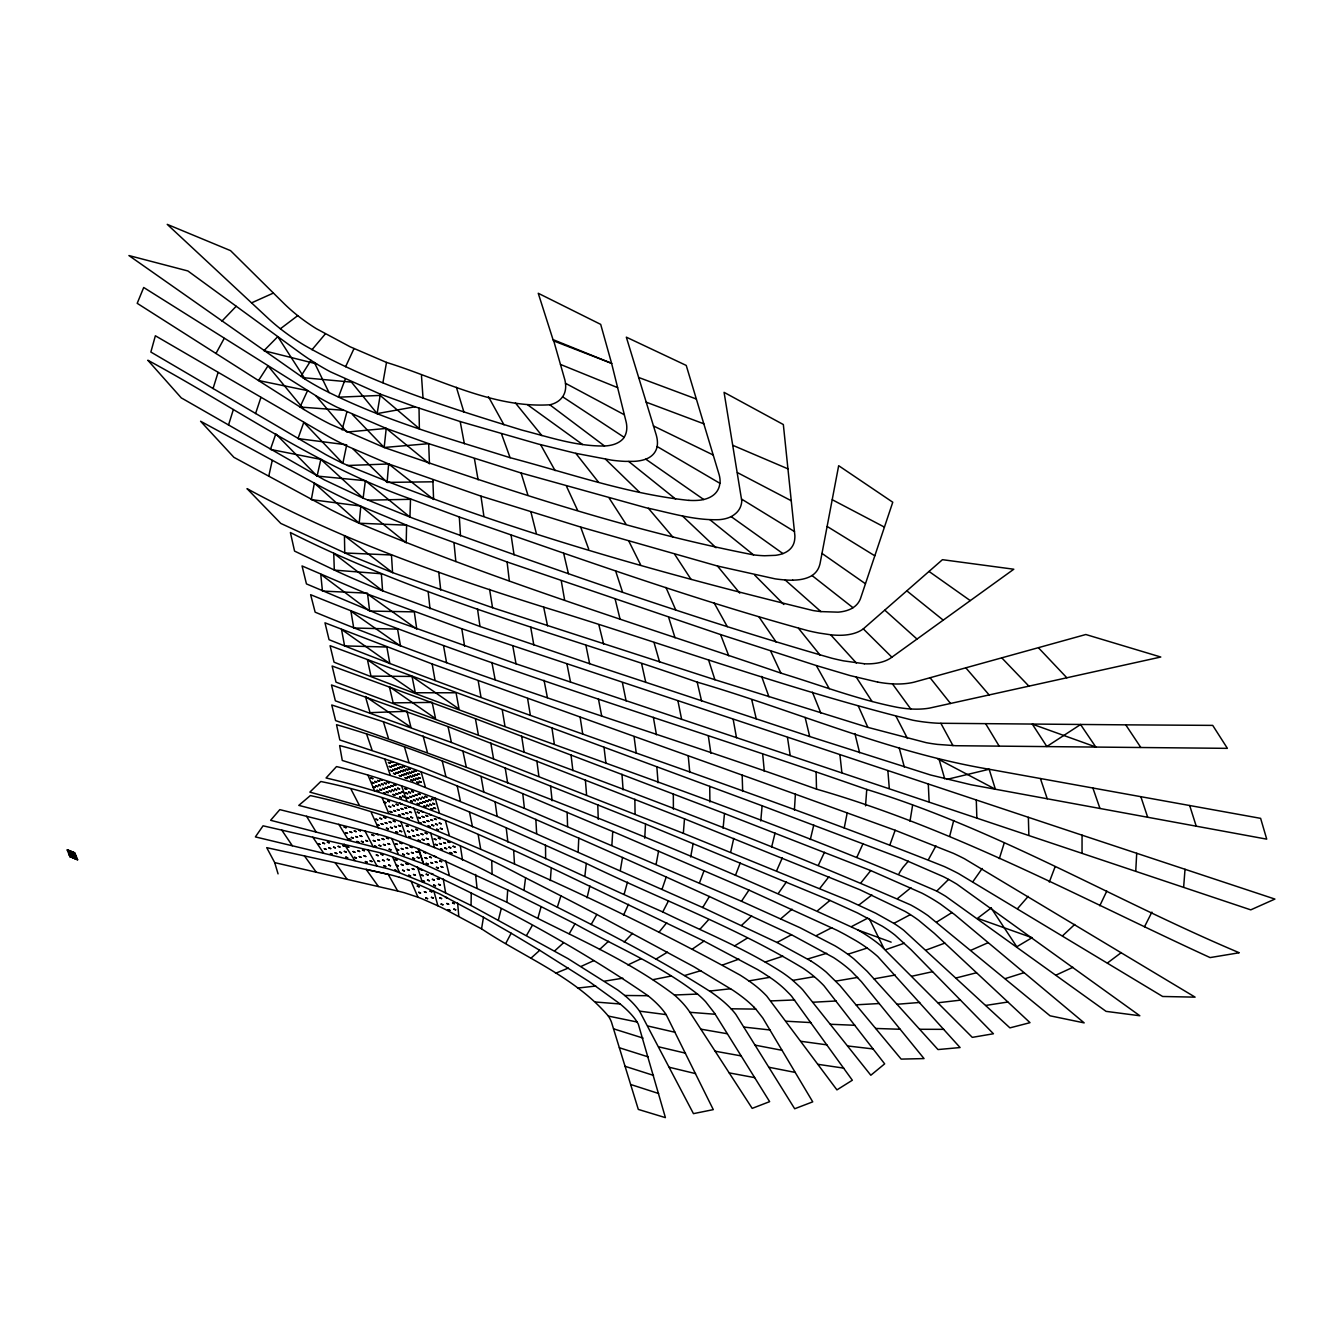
<?xml version="1.0" encoding="UTF-8"?>
<svg xmlns="http://www.w3.org/2000/svg" width="1342" height="1342" viewBox="0 0 1342 1342"><rect width="100%" height="100%" fill="white"/><g stroke="black" fill="none" stroke-linecap="round" stroke-linejoin="round"><path stroke-width="1.5" d="M1082.038 852.992L1082.055 835.177L461.799 628.71L367.607 594.103L302.051 565.955L306.446 583.904L387.335 618.041L516.033 663.82L1250.761 909.859L1274.9 899.073L1082.055 835.177M471.26 893.067L471.042 905.481L567.951 958.607L617.672 989.96A79.799 31.386 28.3 0 1 624.735 995.479A63.829 25.213 28.2 0 1 639.547 1011.13L693.462 1113.642L713.29 1109.633L666.152 1014.619A64.802 25.75 28 0 0 647.985 995.714C570.803 942.654 487.079 898.62 401.694 860.239A133.596 52.153 29.7 0 0 392.535 856.817L391.21 856.364A122.072 47.792 29.7 0 0 378.897 852.455L263.066 825.816L255.383 836.905L387.402 868.609A114.355 44.538 29.6 0 1 395.487 871.143L427.981 884.294L471.042 905.481M365.376 480.704L363.128 498.134L320.839 459.383L270.43 449.402L275.815 433.902L317.098 476.075L365.376 480.704L409.947 517.073L363.128 498.134L324.428 479.916L182.68 398.675A4.932 2.349 34.5 0 0 181.422 398.054L147.805 360.226C234.833 407.23 316.511 465.942 410.518 498.922L409.947 517.073L415.215 519.086C552.837 568.974 691.113 617.857 831.872 658.234A199.488 108.132 28 0 0 843.564 660.868L864.315 663.753M506.89 902.26L423.518 863.829L418.033 848.731L507.695 889.981L506.89 902.26C562.667 932.791 623.476 956.292 674.422 995.009A71.462 28.635 27.9 0 1 689.889 1012.287L752.191 1108.375L769.637 1101.648L714.464 1013.042L705.64 1001.719A56.263 22.797 27.7 0 0 697.538 994.07M578.15 851.65L578.771 838.129C500.247 804.529 422.545 767.372 339.627 745.548L342.277 760.461L413.319 782.688L497.11 816.406L702.705 907.528L777.001 942.47L811.071 961.107M1135.751 871.025L1136.708 853.294M644.73 838.18L645.519 823.988L462.889 751.101L383.393 721.761L331.742 704.986L335.601 720.62C512.946 781.43 687.842 851.449 858.024 930.04A78.473 34.255 26.3 0 1 876.041 941.866A87.851 38.247 26.4 0 1 880.604 945.489L972.296 1037.366L993.432 1033.759L911.084 949.733L895.148 935.223A66.127 29.205 26.1 0 0 882.248 926.181L857.504 912.946L827.477 899.308L645.519 823.988M794.414 810.014L795.387 794.179L432.158 663.955L324.982 622.822L329.058 639.698C532.12 720.906 741.472 785.556 944.533 866.647A143.258 64.919 25.6 0 1 958.591 873.608L1162.658 996.485L1195.101 997.14L964.445 858.729A133.177 61.095 25.5 0 0 953.407 853.344L895.164 830.262L795.387 794.179M611.885 845.275L612.74 831.486C521.535 793.877 431.503 752.225 336.523 724.697L339.811 739.962L420.163 766.55L524.403 808.354L741.489 901.27L800.067 927.741L834.925 945.791A79.497 34.171 26.5 0 1 847.842 954.263A80.436 34.573 26.6 0 1 853.931 958.943L867.15 971.306L937.991 1049.561L960.084 1047.548L877.785 956.561A83.439 36.15 26.4 0 0 874.581 953.81A74.632 32.393 26.4 0 0 867.184 948.056A78.205 33.919 26.4 0 0 856.196 940.843L845.275 934.636A157.836 66.949 26.5 0 0 836.888 930.241L748.953 890.098L612.74 831.486M550.337 880.537L551.26 867.771C476.947 832.912 401.744 798.02 320.788 781.497L309.851 792.132L400.738 817.043A232.652 91.071 29.4 0 1 419.174 823.434C528.547 868.341 636.544 917.928 740.096 975.097A111.906 45.662 27.4 0 1 746.001 978.939L749.809 981.556A62.52 25.85 27.2 0 1 761.786 991.168L763.263 992.577A86.777 35.68 27.4 0 1 766.752 996.083L836.938 1089.889L852.338 1080.226L791.663 996.301A57.924 24.156 27 0 0 789.616 994.036L785.07 989.473A63.661 26.521 27.1 0 0 772.355 979.073L763.95 973.504A115.898 47.607 27.2 0 0 757.425 969.478L704.013 941.094L551.26 867.771M865.54 805.854L866.747 789.448C681.451 724.428 492.648 668.769 310.639 594.707L315.135 612.17C478.977 679.975 649.713 729.427 816.506 789.13C954.38 828.752 1080.36 898.117 1210.098 957.584L1239.27 952.753C1114.397 900.13 996.854 829.306 866.747 789.448M1183.644 887.146L1185.02 869.297M683.33 833.315L684.504 818.838L448.043 726.609L331.474 684.957L335.366 700.826L451.398 742.462L683.33 833.315L848.714 900.633L875.823 913.265L893.873 923.38A72.904 32.309 26.1 0 1 903.619 930.174L1009.922 1027.871L1030.019 1022.671L934.317 933.327L918.8 920.411A71.462 31.956 25.9 0 0 910.362 914.607A74.078 33.097 26 0 0 904.827 911.268L859.853 889.712L684.504 818.838M432.929 481.795L387.1 482.399L388.643 463.963L346.504 445.846A238.188 125.477 34 0 1 329.646 437.19L155.37 335.768L150.858 352.04L325.586 454.485A251.357 131.667 33.9 0 0 342.847 463.342C494.275 526.802 653.739 571.591 813.017 610.526A142.42 77.299 28.4 0 0 820.935 611.6L838.062 612.153A58.545 31.185 27.8 0 0 852.64 607.96L852.992 607.708A58.377 31.101 27.8 0 0 859.199 601.283A67.972 36.217 27.9 0 0 860.507 598.532L892.766 502.227L838.666 465.691L820.096 563.372A78.876 42.256 28.6 0 1 819.291 566.173A60.273 32.292 28.4 0 1 812.044 575.533A61.279 32.845 28.4 0 1 792.686 580.13M399.346 877.265A91.994 35.982 29.6 0 1 411.088 881.275L439.824 893.99L483.472 917.274L481.56 928.832C523.682 957.014 574.779 976.708 608.362 1016.079L637.064 1022A54.116 21.254 28.2 0 1 638.322 1024.164L665.414 1117.634L638.306 1109.415L611.499 1022.235A54.016 21.103 28.4 0 0 610.241 1019.333A58.243 22.73 28.4 0 0 609.419 1017.823L608.429 1016.179M760.763 820.968L762.122 805.77L330.065 645.703L334.041 662.176C533.747 741.287 739.761 805.385 936.716 891.105A106.052 47.859 25.7 0 1 945.724 896.305L1106.076 1011.365L1139.828 1015.76L956.846 884.143A102.411 46.702 25.6 0 0 948.593 879.413A100.868 46.014 25.6 0 0 943.309 876.628L900.65 858.075L762.122 805.77M741.807 500.264A57.74 31.202 29.6 0 1 734.661 514.305A57.622 31.134 29.6 0 1 731.155 516.603A55.559 30.027 29.6 0 1 719.077 519.673C694.25 520.545 669.993 512.761 645.972 507.729L521.099 473.005L428.685 443.665L384.164 447.473L330.182 424.139A195.63 102.395 34.1 0 1 303.997 409.511L137.203 303.326L143.711 287.49L315.823 395.672A187.897 99.107 34.2 0 0 337.06 407.263L386.228 428.433L384.164 447.473C505.213 489.276 627.637 530.392 753.533 554.867A110.145 59.971 29.3 0 0 764.638 555.756L775.441 555.336A56.599 30.497 28.8 0 0 782.94 553.575A52.372 28.199 28.7 0 0 794.716 539.098A65.607 35.295 28.9 0 0 794.867 535.592L783.342 424.542L724.076 392.35L741.656 500.214M928.295 783.913L929.117 801.627M723.103 828.282L724.479 813.52L475.42 718.675L332.095 666.001L336.003 682.155C528.111 754.707 722.6 822.512 910.698 904.944A85.267 38.163 25.9 0 1 928.043 915.647L1050.065 1015.81L1084.185 1022.889L954.548 914.506L940.708 904.256A90.082 40.646 25.8 0 0 922.004 893.168L870.757 870.572L724.479 813.52M877.651 682.088L850.174 675.596L816.339 665.565L720.57 634.565L507.075 561.962L406.592 525.158L359.186 523.229L360.813 506.152A390.925 208.966 34.3 0 1 345.833 499.207A405.921 217.823 34.3 0 1 314.363 483.137L200.579 421.237L233.911 457.337L330.87 509.725A401.292 213.261 34.2 0 0 359.186 523.246C496.741 581.153 639.798 624.835 780.893 673.114C819.61 684.823 857.655 699.568 897.446 707.351A95.064 49.57 26.7 0 0 910.748 708.979A89.83 46.785 26.7 0 0 929.587 708.09L1160.78 657.026L1085.829 634.514L914.154 682.155A90.384 47.49 27 0 1 892.464 683.883A97.161 51.13 27 0 1 877.634 682.072M584.86 876.259L586.303 863.426C504.592 827.544 423.669 787.771 336.523 766.567L326.039 777.974C444.42 805.301 552.283 863.46 662.763 911.939C702.52 931.432 744.089 948.022 781.514 971.977A63.913 26.79 27 0 1 792.753 980.365L800.033 987.024A60.054 25.179 26.9 0 1 802.751 989.826L870.824 1075.244L884.663 1063.854L824.072 985.867A57.27 24.223 26.7 0 0 821.858 983.585A99.023 41.518 27 0 0 817.882 979.811L814.309 976.674A64.802 27.377 26.8 0 0 802.919 968.136C734.275 926.534 658.368 898.352 586.303 863.426M524.017 890.014L525.561 877.819C457.505 841.585 385.976 811.876 310.337 795.588L298.796 805.385C365.158 822.428 431.369 841.769 492.111 874.145C565.854 912.191 641.543 947.435 711.478 992.342A88.924 35.848 27.6 0 1 714.464 994.472A77.92 31.503 27.5 0 1 718.792 997.727L720.184 998.834A67.201 27.243 27.5 0 1 722.885 1001.048A64.668 26.236 27.5 0 1 726.659 1004.403A63.443 25.733 27.5 0 1 730.115 1007.775L732.212 1010.006A64.936 26.337 27.5 0 1 735.886 1014.451L794.682 1108.76L812.732 1101.849L762.843 1018.075L755.814 1009.1A68.408 27.93 27.3 0 0 753.952 1007.154M657.094 446.483L720.017 483.372A55.207 29.927 29.9 0 0 719.228 475.001L686.232 365.427L626.328 337.161L656.137 434.607A71.227 38.549 31 0 1 656.624 436.452A56.783 30.782 30.9 0 1 657.144 446.5A52.724 28.601 30.8 0 1 645.77 459.165A63.376 34.422 30.9 0 1 633.793 461.363L625.204 461.38A151.378 83.506 31.8 0 1 611.617 460.155L575.819 453.344L538.142 444.017L460.205 421.556L415.03 406.777L377.119 413.604L380.373 394.162L330.4 371.801A145.473 76.947 34.3 0 1 316.595 363.883L310.975 360.327A143.745 76.008 34.3 0 1 301.011 353.533L187.863 270.95L128.916 255.55L305.238 379.266A155.907 81.845 34.3 0 0 321.023 388.425C380.759 419.459 446.165 437.609 510.094 457.689C569.209 473.273 627.821 494.007 688.932 500.398M620.323 870.371L622.503 857.488L578.771 838.129M382.923 382.655L386.513 362.424L350.128 346.79L316.561 328.807A106.521 56.582 34.5 0 1 297.739 315.655A99.895 52.959 34.5 0 1 284.605 304.131L230.539 250.635L167.23 224.366L268.954 319.077A116.016 61.078 34.5 0 0 280.377 328.773A122.608 64.668 34.6 0 0 304.416 345.28C372.187 383.997 447.574 407.146 521.77 430.061C548.861 436.989 576.204 446.433 604.504 445.98A55.29 29.943 31.3 0 0 624.215 437.375M311.361 499.492L314.363 483.137L359.186 523.229M690.66 856.951L693.193 843.397M656.121 864.198L658.587 851.046M844.219 828.031L847.221 812.816M346.504 445.846L342.847 463.342L303.778 422.394L298.008 438.599L346.722 444.823M268.752 476.225L272.241 460.457M317.098 476.075L320.839 459.383M730.652 852.204L733.738 838.398M810.316 839.522L813.772 825.028M949.7 836.15L953.709 820.482M587.041 897.781L589.893 885.888M501.203 908.853L498.419 919.907M507.695 889.981L541.128 906.622L538.025 917.777M771.633 847.087L775.055 833.013M346.873 411.994L342.059 429.893M624.164 894.141L627.502 882.097M912.61 805.217L909.993 821.237M228.492 425.112L233.374 409.528M213.059 388.543L218.075 372.472M999.337 858.612L1004.135 843.296M557.366 907.041L560.922 895.852L525.561 877.819M255.567 413.571L260.918 397.45M889.931 844.772L895.164 830.262M662.092 889.092L666.219 877.014L622.503 857.488M699.467 882.919L704.08 870.606M345.213 379.232L338.452 397.198L380.155 395.42L419.375 428.702M1049.31 882.063L1055.013 866.999M735.433 875.403L740.331 862.721M224.181 338.419L215.978 353.449M776.649 870.706L782.319 857.84M856.901 857.169L863.074 843.564M623.51 915.194L628.509 904.256M345.599 366.718L354.003 348.584M818.318 865.355L824.491 852.237M928.412 859.635L935.944 845.846M1099.786 905.766L1106.781 891.105M1144.508 926.768L1151.906 912.107M483.472 917.274L511.168 933.227L506.035 942.94M532.17 925.678L526.634 935.257M662.763 911.939L668.467 900.901M674.422 995.009L697.521 994.07C660.18 965.166 615.961 946.714 574.997 923.816L569.243 933.697M982.176 868.492L972.967 881.593M591.117 924.588L596.821 914.472L693.68 966.609L733.067 990.346A97.63 39.555 27.4 0 1 738.066 993.818A84.009 34.171 27.4 0 1 741.287 996.183A71.378 29.121 27.3 0 1 745.867 999.79A65.02 26.572 27.3 0 1 753.919 1007.121M702.705 907.528L709.381 896.523L791.512 934.753L833.583 957.584A76.393 32.644 26.6 0 1 851.264 971.105L861.396 981.656L924.034 1058.586L901.153 1059.106L840.008 985.615L826.37 972.229A70.254 29.826 26.7 0 0 811.088 961.107M300.793 376.448L310.975 360.327M549.834 404.814A55.911 30.262 32.2 0 0 562.583 396.762L563.036 396.142A55.173 29.876 32.2 0 0 565.468 383.292A63.728 34.456 32.3 0 0 564.865 379.887L553.424 339.778L611.6 363.346L626.228 422.327A55.358 29.96 31.3 0 1 624.131 437.307M741.489 901.27L748.953 890.098M778.36 893.336L786.462 881.862M819.845 888.37L828.903 876.745M861.178 882.499L870.757 870.572M658.888 932.354L666.739 922.726M311.998 349.725L325.267 333.99M1017.588 908.568L1028.224 896.355M563.288 943.023L554.632 950.958M699.887 929.318L708.66 919.622M908.349 861.145L903.149 867.184A233.978 107.427 23.7 0 0 898.989 873.692M624.181 942.084L632.501 933.311M221.95 321.107L236.158 306.295M608.53 941.262L599.522 949.532M936.716 891.105L948.593 879.413M897.748 898.385L910.916 887.733M637.081 1022A53.781 21.12 28.2 0 0 632.132 1015.391A66.429 26.035 28.2 0 0 620.205 1004.001L589.021 981.488L539.719 950.321L531.147 958.02M741.505 925.443L751.637 915.898M1062.562 935.81L1074.724 924.437M410.518 498.922L459.316 516.989C574.93 556.829 690.174 598.582 808.22 630.757A178.369 96.859 28.4 0 0 819.19 633.072L830.664 634.783A82.013 43.481 27.8 0 0 836.854 635.236A68.325 36.117 27.7 0 0 860.843 630.505A77.534 41.015 27.8 0 0 863.292 628.878L942.453 559.681L1013.797 569.226L890.719 658.033A69.264 36.335 27.3 0 1 864.332 663.787M780.742 918.8L792.048 909.171M817.915 910.379L829.993 900.398M858.779 905.112L871.897 894.963M280.377 328.773L297.756 315.638M1107.418 963.002L1121.325 952.585M593.869 960.604L581.17 966.374M952.065 912.493L936.699 922.055M692.405 949.029L704.013 941.094M734.443 945.993L747.36 938.075M655.785 959.211L667.494 952.132M777.001 942.47L791.512 934.753M893.873 923.38L910.362 914.623M641.107 958.725L627.888 964.948M851.65 926.517L867.821 918.113M816.288 935.642L831.788 927.691M1055.969 975.131L1072.912 967.297M251.558 302.873L273.365 293.076M970.987 950.253L988.182 942.671M555.521 973.302L568.32 968.085M944.869 943.107L926.316 949.968M722.701 964.948L738.989 959.111M885.502 949.75L904.357 943.208M765.192 962.029L782.923 956.192M847.842 954.263L867.167 948.056M1005.225 978.62L1024.08 972.665M807.649 958.993L826.689 953.29M684.672 975.517L700.826 970.669M956.259 977.932L976.523 972.749M946.865 779.4L989.155 769.251L1260.624 818.352L1266.731 839.153L971.105 784.768L930.576 775.005L809.696 736.523L589.641 663.72L479.983 626.479L382.587 590.815A632.048 344.86 35.1 0 1 338.083 571.826L294.552 551.092L290.392 532.539C419.761 597.827 560.956 634.38 697.169 682.122C794.548 710.555 888.689 752.325 989.155 769.251L995.395 789.23L937.471 758.716M911.872 976.221L932.556 971.692M671.319 976.003L652.984 979.66M719.849 483.305A54.837 29.725 29.9 0 1 703.728 499.492L701.245 500.012A73.709 40.092 30.1 0 1 688.916 500.365M622.822 978.201L604.856 981.103M873.994 978.838L895.265 975.013M748.886 980.901L769.788 977.328M792.753 980.381L814.309 976.674M835.932 981.086L857.689 977.412M985.783 1005.426L1007.876 1002.021M595.764 986.034L577.546 988.081M938.058 1002.759L960.436 1000.142M709.633 991.067L730.685 988.752M386.228 428.433L429.457 463.795L428.685 443.665L386.228 428.433L346.806 432.074L315.823 395.672M896.993 1004.269L919.756 1002.457M856.011 1004.822L879.211 1003.531M812.933 1002.239L836.217 1000.981M770.878 1000.914L794.598 999.958M347.377 465.506L388.643 463.963L480.939 496.121L580.65 527.054L717.467 566.022L775.156 578.855A124.018 67.385 28.9 0 0 784.114 579.861L787.033 580.063A85.1 45.829 28.6 0 0 792.719 580.197M367.893 500.163L410.518 499.308M648.001 995.714L624.735 995.479M415.299 692.757L456.062 692.774L459.031 709.029L412.044 676.435L370.979 676.15L367.44 659.778L415.299 692.757L412.044 676.435M919.589 1029.28L943.762 1029.348M1125.737 724.848L938.695 723.254A142.168 74.85 26.7 0 1 927.909 722.432L924.235 722.013A141.128 74.28 26.7 0 1 912.996 720.251C788.039 689.201 666.722 644.697 543.661 607.087C441.954 575.131 340.868 539.87 247.012 488.639L280.797 523.43L351.822 556.091L392.569 572.615L492.548 607.708L714.917 679.723L867.855 727.364L926.181 742.663A134.234 69.901 26.4 0 0 937.572 744.407L955.806 745.716L1227.393 748.35L1212.715 725.385L1125.737 724.848L1140.767 747.41M731.088 1008.798L755.814 1009.1M369.654 611.063L414.309 611.885L416.741 629.079L367.607 594.103L369.654 611.063L320.755 574.292L322.449 591.067L367.507 593.164M875.672 1028.458L900.13 1029.264M830.396 1024.265L854.938 1025.288M786.127 1021.212L810.92 1022.587M620.239 1004.001L595.63 1002.021M343.183 410.249L300.021 407.029L307.57 390.639L258.536 380.524L267.981 365.863L303.997 409.511M689.939 1012.304L715.236 1014.267M302.638 377.639L351.47 382.118L377.119 413.604M386.513 362.424C439.287 378.696 493.068 408.354 549.784 404.781L604.504 445.98M744.005 1027.083L770.023 1029.985M847.59 1045.955L873.172 1048.958M666.152 1014.619L639.597 1011.147M311.344 499.627L360.327 506.001M801.057 1041.325L826.957 1044.864M818.167 1064.357L843.732 1068.131M700.876 1029.163L727.364 1033.759M715.185 1051.222L741.153 1055.902M729.226 1072.895L754.657 1077.626M755.211 1045.166L782.05 1050.316M768.932 1067.259L795.202 1072.426M278.062 873.877L274.707 862.621L266.723 847.658L388.123 874.296A99.308 38.767 29.6 0 1 396.494 876.427L399.346 877.265M366.383 869.415L388.123 874.296L397.718 891.038L399.866 891.558A87.985 34.187 29.5 0 1 404.529 892.782L417.983 897.244A93.152 36.15 29.5 0 1 422.462 899.006L437.895 905.816A153.005 58.394 29.4 0 1 440.914 907.259A173.604 65.875 29.4 0 1 445.947 909.742L481.56 928.832M274.707 862.621L397.718 891.038M647.783 1025.993L675.194 1032.317M658.67 1046.827L685.494 1053.168M669.322 1067.276L695.542 1073.617M306.58 816.305L381.38 835.177A131.667 52.002 29.7 0 1 391.73 838.498L418.922 849.033L423.518 863.829L385.355 849.956L270.614 820.298L279.807 809.629L306.58 816.305L316.058 831.923M316.595 363.883L263.921 350.698L277.794 336.641L305.238 379.266M613.562 1028.828L643.036 1038.071M619.383 1047.766L648.32 1056.926M625.07 1066.303L653.52 1075.395M630.656 1084.487L658.62 1093.512M415.03 406.777L380.373 394.162M858.024 930.04L891.155 942.151M638.624 377.454L696.364 399.027M646.173 402.164L703.845 423.82M70.22 851.298L71.864 851.969M72.535 852.237L74.162 852.891M67.436 850.526L75.152 853.646M70.64 852.522L72.434 853.311M72.954 853.462L74.749 854.233M70.321 852.522L74.934 854.401M70.925 853.009L72.552 853.663M73.223 853.948L74.85 854.602M71.126 853.512L72.753 854.166M73.491 854.569L75.118 855.223M71.327 854.233L73.206 855.072M73.676 855.273L75.521 856.011M75.538 856.297L68.694 853.294L70.086 856.682L77.668 859.836L74.833 852.841L67.1 849.721L69.952 856.716M74.129 856.146L75.756 856.8M69.75 855.089L71.596 855.844M72.065 856.028L73.894 856.766M76.209 857.706L74.364 856.968L72.418 852.019L75.051 858.662M69.381 854.988L76.309 857.79M69.868 856.515L77.584 859.635M560.503 364.454L617.622 387.637M732.9 445.359L787.939 468.844M666.219 877.014L709.381 896.523M653.42 425.934L713.256 455.022M541.128 906.622L574.997 923.816M560.922 895.852L596.821 914.472M737.429 472.602L791.26 500.751M72.636 857.572L69.969 851.013M70.321 856.649L69.046 853.478M832.292 499.744L884.378 527.087M565.485 383.292L624.332 414.745M511.168 933.227L539.719 950.321M741.623 499.123L794.498 531.566M827.226 526.483L874.749 555.773M562.6 396.779L623.98 437.207M645.77 459.165L703.762 499.543M822.042 553.458L865.422 583.736M929.083 571.491L970.182 600.545M527.876 404.999L582.613 444.538M731.138 516.603L782.923 553.575M811.96 575.483L852.992 607.708M388.643 463.963L433.6 499.425L432.862 480.1M628.744 461.497L675.563 499.006M906.957 590.95L943.124 620.054M709.935 519.74L753.533 554.867M785.104 579.929L820.935 611.6M884.898 610.241L916.938 638.993M682.34 515.882L716.058 547.771M605.527 459.232L639.53 492.246M352.996 448.933L387.1 482.399M863.292 628.878L891.893 657.211M754.64 575.047L783.812 604.504M352.409 414.527L384.164 447.473M1002.071 658.184L1028.945 686.181M1038.607 647.934L1066.856 677.794M830.664 634.783L856.381 663.049M966.072 668.115L989.171 694.971M648.404 508.316L672.728 536.917M717.467 566.022L739.778 593.13M515.462 403.019L541.9 435.613M798.54 628.358L820.113 655.148M354.993 860.541L354.607 860.054A4.093 1.627 30.4 0 0 354.271 859.702L344.206 844.185M575.819 453.344L598.582 482.298M930.174 677.878L950.539 703.51M892.447 683.866L910.732 708.962M304.449 855.928L316.226 872.166M335.081 862.621L347.092 879.262M366.114 869.348L378.377 886.441M759.102 617.085L776.246 642.214M312.82 837.173L323.623 853.143M281.786 830.128L292.321 845.712M674.741 554.414L691.096 579.459M856.313 677.257L872.048 701.48M609.218 498.184L625.959 524.101M338.788 824.29L348.601 840.31M985.682 723.757L999.136 746.068M367.725 849.57L376.951 865.858M816.339 665.565L829.239 688.681M540.625 444.672L555.102 470.623M714.196 603.044L727.297 626.647M488.454 396.729L503.971 424.827M940.876 723.321L952.988 745.632M364.839 830.748L373.143 846.651M351.151 789.482L359.371 805.368M896.121 716.511L907.46 738.486M628.928 541.329L640.57 564.697M869.348 918.901L883.841 948.257M314.33 362.474L329.025 392.602M770.61 650.987L780.893 673.114M566.509 486.307L577.53 510.178M867.855 727.364L858.31 706.026M371.315 812.715L378.478 828.316M392.535 856.817L399.513 872.518M411.088 881.275L417.983 897.244M665.951 587.427L675.647 609.738M382.051 797.634L388.811 813.403M368.027 775.324L374.737 791.193M391.73 838.498L398.205 853.998M67.922 850.056L68.408 850.929M67.67 849.956L68.157 850.828M71.78 851.801L74.682 858.544M72.384 857.622L69.616 850.828L74.246 852.69L76.997 859.484M69.029 850.509L69.381 851.348M70.791 855.793L71.327 857.052M74.095 852.724L76.897 859.4M812.43 692.17L820.818 713.021M720.57 634.565L728.773 655.852M580.65 527.054L588.685 549.113M501.505 433.902L510.094 457.689M761.619 676.418L768.949 696.8M400.755 821.489L406.24 836.754M401.493 785.674L406.995 801.241M413.806 808.069L419.174 823.434M1092.891 788.056L1099.954 808.421M384.701 758.918L390.086 774.653M366.517 733.873L371.986 749.826M1040.402 778.561L1047.246 798.758M1140.868 796.729L1147.662 817.211M615.559 570.769L622.487 591.99M708.492 659.744L714.917 679.723M422.126 881.66L417.446 866.882M1189.683 805.535L1196.208 826.152M668.618 617.253L675.026 637.802M521.099 473.005L527.976 495.366M383.393 721.761L388.291 737.815M456.397 387.318L463.929 412.111M433.869 891.122L437.895 905.816M939.031 759.102L944.734 778.863M404.412 746.722L408.941 762.424M654.024 642.499L659.61 662.092M435.194 798.138L439.505 813.302M421.12 771.767L425.397 787.167M899.123 747.578L904.34 767.07M445.393 820.499L449.285 835.311M423.116 735.986L427.242 751.856M430.681 832.896L434.489 847.557M445.678 860.591L449.218 874.883M809.696 736.523L805.133 717.45M530.912 511.906L536.213 532.959M598.884 624.902L603.632 644.11M854.904 733.554L859.618 752.795M615.19 599.22L620.054 619.115M751.805 700.054L756.318 719.01M563.657 553.307L568.421 573.655M697.169 682.122L701.564 700.943M442.256 760.981L445.846 776.397M641.644 663.82L645.77 682.441M462.889 751.101L466.211 766.718M448.043 726.609L451.398 742.462M457.219 786.009L460.407 801.04M543.661 607.087L547.553 625.892M622.453 682.893L626.11 700.91M469.499 812.128L472.485 826.806M585.917 645.334L589.641 663.72M678.029 701.329L681.635 719.446M567.029 664.407L570.551 682.256M544.047 680.293L547.402 697.622M598.398 698.746L601.719 716.158M460.205 421.556L464.366 443.749M491.91 662.462L495.131 679.639M733.218 719.597L736.506 737.714M512.845 646.19L516.033 663.82M475.42 718.675L478.322 734.661M443.514 645.636L446.567 662.68M653.369 717.333L656.439 734.762M530.627 626.815L533.814 644.915M481.057 776.481L483.707 791.579M432.158 663.955L435.06 680.545M561.258 580.784L564.63 600.075M474.414 458.662L478.104 479.832M490.786 742.965L493.52 758.649M478.155 834.539L480.621 848.781M445.578 892.631L443.279 878.96M478.188 680.73L481.006 697.354M502.227 709.75L504.928 726.022M527.591 698.477L530.342 715.169M505.146 767.641L507.662 783.007M489.578 589.323L492.548 607.708M461.799 628.71L464.584 646.123M580.147 717.282L582.713 733.99M521.652 736.137L524.085 752.023M460.373 846.047L462.504 860.004M787.486 737.513L790.203 755.546M511.117 535.29L514.053 554.883M708.324 735.886L710.874 753.248M551.965 728.085L554.363 744.324M480.939 496.121L483.908 516.284M477.484 608.714L479.983 626.479M495.081 801.828L497.11 816.406M889.293 788.391L887.867 770.576M634.061 736.54L636.259 753.214M536.834 760.813L538.88 776.313M841.887 772.69L839.924 754.791M604.017 747.276L605.947 763.413M507.075 561.962L509.323 580.75M475.605 874.464L476.98 887.767M571.021 754.875L572.883 770.61M506.219 827.863L507.863 842.004M522.776 793.642L524.403 808.354M438.75 572.078L440.73 590.077M428.148 591.369L430.01 608.782M550.539 785.691L552.116 800.738M454.015 542.99L455.844 561.543M762.692 754.238L764.336 771.398M688.228 755.865L689.788 772.405M458.779 916.334L457.639 903.099M585.364 779.769L586.588 795.034M656.842 766.785L658.066 782.738M621.983 774.284L623.091 789.817M421.472 375.559L423.015 397.937M459.316 516.989L460.507 535.877M513.667 850.459L514.489 863.996M535.861 819.358L536.632 833.432M976.288 800.017L976.842 817.764M597.76 804.663L598.264 819.325M567.129 812.195L567.582 826.487M742.16 775.139L742.68 791.411M1028.358 817.345L1028.861 835.177M491.742 861.027L492.111 874.145M816.121 772.287L816.506 789.13M419.023 408.136L419.375 428.937M634.867 799.228L635.068 814.175M709.717 786.345L709.901 801.996M545.506 845.158L545.64 858.662M673.315 793.894L673.399 809.125M406.592 525.158L406.207 542.805L360.813 506.152L406.592 525.158M991.117 907.98L977.513 918.314L1032.082 937.689L1016.8 946.764L991.117 907.98M1080.562 724.529L1046.844 746.504L1032.317 724.143L1095.76 746.974L1080.562 724.529M406.945 711.277L370.04 712.669L365.427 696.498L410.937 727.297L406.945 711.277M432.158 702.42L393.172 702.856L389.348 686.651L435.546 718.574L432.174 702.47M397.584 629.13L353.734 628.006L350.933 611.214L400.52 646.039L397.584 629.13M386.865 647.029L344.592 645.905L341.522 629.398L389.851 663.569L386.865 647.029M391.461 554.984L344.76 552.971L344.441 535.71L392.569 572.615L391.461 554.984M381.363 573.755L334.309 570.115L333.739 553.323L382.587 590.815L381.363 573.755M392.854 762.424L390.908 761.686L392.854 762.424M398.675 764.638L396.746 763.9L398.675 764.638M404.512 766.869L402.566 766.131L404.512 766.869M410.367 769.083L408.404 768.345L410.367 769.083M416.205 771.315L414.259 770.576L416.205 771.315M390.371 763.263L388.442 762.524L390.371 763.263M396.192 765.477L394.263 764.739L396.192 765.477M402.03 767.708L400.084 766.953L402.03 767.708M407.867 769.922L405.921 769.184L407.867 769.922M413.705 772.153L411.759 771.415L413.705 772.153M419.543 774.384L417.597 773.629L419.543 774.384M393.726 766.316L391.78 765.577L393.726 766.316M399.547 768.53L397.601 767.792L399.547 768.53M405.368 770.761L403.422 770.023L405.368 770.761M411.189 772.975L409.26 772.237L411.189 772.975M417.043 775.206L415.097 774.468L417.043 775.206M391.243 767.154L389.314 766.416L391.243 767.154M397.064 769.369L395.118 768.63L397.064 769.369M402.868 771.583L400.939 770.845L402.868 771.583M408.706 773.814L406.76 773.059L408.706 773.814M414.527 776.028L412.581 775.29L414.527 776.028M420.365 778.259L418.419 777.521L420.365 778.259M394.582 770.191L392.652 769.452L394.582 770.191M400.386 772.405L398.457 771.667L400.386 772.405M406.207 774.636L404.277 773.898L406.207 774.636M412.028 776.85L410.082 776.112L412.028 776.85M417.865 779.081L415.919 778.343L417.865 779.081M392.116 771.029L390.186 770.291L392.116 771.029M397.92 773.244L395.991 772.506L397.92 773.244M403.724 775.458L401.795 774.72L403.724 775.458M409.528 777.672L407.599 776.934L409.528 777.672M415.349 779.903L413.42 779.148L415.349 779.903M421.187 782.118L419.241 781.38L421.187 782.118M395.454 774.066L393.525 773.327L395.454 774.066M401.241 776.28L399.312 775.542L401.241 776.28M407.045 778.494L405.116 777.756L407.045 778.494M412.866 780.708L410.92 779.97L412.866 780.708M418.67 782.94L416.741 782.185L418.67 782.94M406.71 789.314L404.798 788.576L406.71 789.314M413.453 791.897L411.524 791.159L413.453 791.897M420.197 794.481L418.268 793.743L420.197 794.481M426.941 797.064L425.011 796.326L426.941 797.064M433.718 799.664L431.772 798.926L433.718 799.664M382.336 780.289L380.423 779.551L382.336 780.289M389.029 782.856L387.117 782.118L389.029 782.856M395.739 785.422L393.827 784.684L395.739 785.422M410.568 792.82L408.639 792.082L410.568 792.82M417.295 795.403L415.366 794.665L417.295 795.403M424.038 797.987L422.109 797.249L424.038 797.987M430.782 800.57L428.853 799.832L430.782 800.57M372.824 778.662L370.912 777.924L372.824 778.662M379.501 781.229L377.588 780.49L379.501 781.229M386.194 783.795L384.282 783.057L386.194 783.795M392.887 786.362L390.975 785.624L392.887 786.362M399.597 788.928L397.668 788.19L399.597 788.928M407.683 793.743L405.77 793.005L407.683 793.743M414.41 796.326L412.48 795.588L414.41 796.326M421.136 798.909L419.207 798.171L421.136 798.909M427.88 801.493L425.951 800.755L427.88 801.493M434.623 804.076L432.694 803.338L434.623 804.076M376.683 782.168L374.77 781.43L376.683 782.168M383.359 784.718L381.447 783.996L383.359 784.718M390.036 787.284L388.123 786.546L390.036 787.284M396.729 789.851L394.816 789.113L396.729 789.851M403.439 792.434L401.526 791.696L403.439 792.434M411.524 797.232L409.612 796.511L411.524 797.232M418.234 799.815L416.322 799.077L418.234 799.815M424.961 802.399L423.049 801.66L424.961 802.399M431.705 804.982L429.775 804.244L431.705 804.982M373.864 783.091L371.969 782.369L373.864 783.091M380.524 785.657L378.629 784.919L380.524 785.657M387.201 788.207L385.305 787.486L387.201 788.207M393.894 790.774L391.981 790.052L393.894 790.774M400.57 793.357L398.658 792.619L400.57 793.357M408.656 798.154L406.727 797.416L408.656 798.154M415.349 800.738L413.437 800L415.349 800.738M422.076 803.304L420.147 802.566L422.076 803.304M428.803 805.888L426.873 805.15L428.803 805.888M435.529 808.488L433.6 807.733L435.529 808.488M377.723 786.58L375.81 785.858L377.723 786.58M384.382 789.146L382.47 788.408L384.382 789.146M391.042 791.696L389.146 790.975L391.042 791.696M397.718 794.263L395.823 793.541L397.718 794.263M404.412 796.829L402.499 796.108L404.412 796.829M412.48 801.644L410.568 800.906L412.48 801.644M419.174 804.21L417.261 803.472L419.174 804.21M425.9 806.794L423.971 806.056L425.9 806.794M432.61 809.377L430.698 808.639L432.61 809.377M374.904 787.502L373.009 786.781L374.904 787.502M381.564 790.069L379.652 789.331L381.564 790.069M388.207 792.619L386.311 791.897L388.207 792.619M394.884 795.185L392.971 794.447L394.884 795.185M401.56 797.752L399.648 797.014L401.56 797.752M378.83 791.008L376.934 790.287L378.83 791.008M385.473 793.575L383.577 792.837L385.473 793.575M422.898 811.91L420.985 811.172L422.898 811.91M431.503 815.215L429.591 814.477L431.503 815.215M440.126 818.536L438.213 817.798L440.126 818.536M401.744 803.992L399.832 803.254L401.744 803.992M410.3 807.28L408.404 806.559L410.3 807.28M389.515 801.694L387.637 800.973L389.515 801.694M398.054 804.982L396.158 804.261L398.054 804.982M406.609 808.27L404.697 807.548L406.609 808.27M419.157 812.9L417.261 812.162L419.157 812.9M427.746 816.204L425.833 815.466L427.746 816.204M436.351 819.509L434.439 818.771L436.351 819.509M424.022 817.177L422.109 816.439L424.022 817.177M432.594 820.482L430.698 819.744L432.594 820.482M441.199 823.803L439.287 823.065L441.199 823.803M385.875 802.701L383.98 801.962L385.875 802.701M394.38 805.972L392.501 805.25L394.38 805.972M402.919 809.26L401.023 808.538L402.919 809.26M411.457 812.564L409.562 811.826L411.457 812.564M420.298 818.15L418.402 817.412L420.298 818.15M428.853 821.455L426.957 820.717L428.853 821.455M437.442 824.76L435.529 824.022L437.442 824.76M390.74 806.961L388.845 806.24L390.74 806.961M399.245 810.249L397.349 809.528L399.245 810.249M407.767 813.537L405.871 812.816L407.767 813.537M425.129 822.428L423.233 821.69L425.129 822.428M433.701 825.733L431.788 824.995L433.701 825.733M442.273 829.037L440.361 828.299L442.273 829.037M395.588 811.239L393.692 810.501L395.588 811.239M404.093 814.51L402.197 813.789L404.093 814.51M412.615 817.815L410.719 817.077L412.615 817.815M421.422 823.384L419.526 822.646L421.422 823.384M429.96 826.689L428.064 825.951L429.96 826.689M438.515 829.993L436.62 829.255L438.515 829.993M391.931 812.212L390.052 811.491L391.931 812.212M400.419 815.483L398.54 814.762L400.419 815.483M408.924 818.771L407.029 818.05L408.924 818.771M611.6 363.346L553.407 340.818L538.243 293.277L600.696 324.378L611.6 363.346M408.186 826.387L406.307 825.649L408.186 826.387M417.597 830.027L415.718 829.289L417.597 830.027M427.041 833.684L425.146 832.946L427.041 833.684M440.226 838.767L438.331 838.029L440.226 838.767M449.704 842.44L447.809 841.702L449.704 842.44M385.758 818.016L383.879 817.278L385.758 818.016M395.135 821.639L393.256 820.918L395.135 821.639M413.487 830.933L411.608 830.212L413.487 830.933M422.915 834.59L421.019 833.852L422.915 834.59M436.049 839.656L434.171 838.918L436.049 839.656M445.51 843.33L443.615 842.591L445.51 843.33M455.005 846.987L453.093 846.265L455.005 846.987M381.715 818.939L379.853 818.217L381.715 818.939M391.076 822.562L389.197 821.841L391.076 822.562M400.436 826.186L398.574 825.464L400.436 826.186M409.394 831.839L407.515 831.117L409.394 831.839M418.788 835.479L416.909 834.758L418.788 835.479M428.199 839.136L426.32 838.398L428.199 839.136M441.35 844.202L439.455 843.481L441.35 844.202M450.811 847.876L448.916 847.138L450.811 847.876M377.706 819.861L375.844 819.14L377.706 819.861M387.033 823.485L385.171 822.763L387.033 823.485M396.376 827.108L394.514 826.387L396.376 827.108M414.695 836.385L412.816 835.647L414.695 836.385M424.089 840.025L422.193 839.287L424.089 840.025M437.19 845.091L435.311 844.353L437.19 845.091M446.634 848.748L444.739 848.01L446.634 848.748M456.079 852.422L454.183 851.684L456.079 852.422M383.007 824.391L381.145 823.669L383.007 824.391M392.334 828.014L390.472 827.293L392.334 828.014M401.677 831.637L399.815 830.916L401.677 831.637M410.602 837.274L408.74 836.552L410.602 837.274M419.979 840.914L418.1 840.176L419.979 840.914M429.356 844.554L427.477 843.833L429.356 844.554M442.474 849.62L440.579 848.882L442.474 849.62M451.902 853.277L450.006 852.556L451.902 853.277M378.998 825.313L377.136 824.592L378.998 825.313M388.308 828.92L386.446 828.199L388.308 828.92M397.618 832.543L395.756 831.822L397.618 832.543M401.862 843.581L400 842.86L401.862 843.581M412.078 847.557L410.216 846.836L412.078 847.557M425.666 852.841L423.804 852.12L425.666 852.841M435.932 856.85L434.07 856.112L435.932 856.85M378.176 834.69L376.33 833.969L378.176 834.69M388.358 838.649L386.496 837.928L388.358 838.649M397.4 844.42L395.555 843.699L397.4 844.42M407.599 848.396L405.754 847.674L407.599 848.396M417.832 852.371L415.97 851.65L417.832 852.371M431.403 857.655L429.541 856.934L431.403 857.655M441.669 861.665L439.807 860.927L441.669 861.665M373.797 835.546L371.952 834.825L373.797 835.546M383.929 839.505L382.084 838.784L383.929 839.505M360.444 830.782L358.599 830.061L360.444 830.782M403.137 849.234L401.292 848.496L403.137 849.234M413.336 853.193L411.491 852.472L413.336 853.193M426.873 858.477L425.011 857.739L426.873 858.477M437.123 862.47L435.261 861.732L437.123 862.47M379.534 840.344L377.689 839.622L379.534 840.344M389.683 844.303L387.838 843.581L389.683 844.303M346.035 827.712L344.206 827.008L346.035 827.712M356.1 831.637L354.271 830.933L356.1 831.637M398.708 850.056L396.846 849.335L398.708 850.056M408.874 854.015L407.012 853.294L408.874 854.015M419.056 857.991L417.211 857.27L419.056 857.991M432.594 863.275L430.748 862.537L432.594 863.275M442.843 867.268L440.981 866.529L442.843 867.268M375.156 841.182L373.311 840.478L375.156 841.182M385.271 845.141L383.426 844.42L385.271 845.141M351.772 832.493L349.943 831.788L351.772 832.493M361.837 836.418L360.008 835.714L361.837 836.418M404.428 854.837L402.583 854.116L404.428 854.837M414.594 858.796L412.732 858.075L414.594 858.796M428.098 864.063L426.236 863.342L428.098 864.063M438.314 868.056L436.452 867.335L438.314 868.056M380.876 845.963L379.048 845.242L380.876 845.963M390.992 849.922L389.163 849.201L390.992 849.922M347.477 833.348L345.649 832.644L347.477 833.348M357.509 837.274L355.68 836.552L357.509 837.274M367.574 841.199L365.745 840.478L367.574 841.199M376.515 846.802L374.686 846.081L376.515 846.802M353.198 838.113L351.386 837.408L353.198 838.113M363.229 842.038L361.417 841.317L363.229 842.038M358.717 842.189L356.888 841.468L358.717 842.189M350.732 839.656L348.903 838.951L350.732 839.656M396.897 860.088L395.051 859.366L396.897 860.088M407.918 864.399L406.072 863.678L407.918 864.399M421.925 869.918L420.08 869.197L421.925 869.918M433.013 874.246L431.168 873.525L433.013 874.246M382.94 854.904L381.111 854.2L382.94 854.904M403.07 865.12L401.224 864.399L403.07 865.12M414.074 869.431L412.246 868.71L414.074 869.431M428.098 874.95L426.253 874.229L428.098 874.95M439.17 879.295L437.324 878.574L439.17 879.295M378.159 855.659L376.33 854.955L378.159 855.659M389.113 859.954L387.284 859.232L389.113 859.954M364.336 850.694L362.508 849.972L364.336 850.694M398.238 865.892L396.427 865.187L398.238 865.892M409.226 870.203L407.398 869.482L409.226 870.203M423.216 875.705L421.371 874.984L423.216 875.705M434.254 880.033L432.409 879.312L434.254 880.033M384.332 860.742L382.504 860.021L384.332 860.742M348.752 847.238L346.941 846.517L348.752 847.238M359.622 851.482L357.811 850.778L359.622 851.482M344.642 846.265L342.831 845.561L344.642 846.265M404.395 870.924L402.566 870.203L404.395 870.924M415.383 875.219L413.554 874.514L415.383 875.219M429.356 880.738L427.511 880.017L429.356 880.738M440.394 885.066L438.549 884.344L440.394 885.066M379.568 861.463L377.739 860.759L379.568 861.463M390.488 865.758L388.66 865.036L390.488 865.758M354.909 852.237L353.114 851.533L354.909 852.237M365.779 856.498L363.967 855.793L365.779 856.498M329.176 842.793L327.381 842.088L329.176 842.793M339.979 847.037L338.167 846.332L339.979 847.037M410.551 875.974L408.723 875.252L410.551 875.974M424.475 881.476L422.646 880.755L424.475 881.476M435.496 885.787L433.651 885.083L435.496 885.787M385.724 866.513L383.896 865.808L385.724 866.513M396.645 870.807L394.816 870.086L396.645 870.807M361.082 857.286L359.27 856.582L361.082 857.286M371.935 861.547L370.124 860.843L371.935 861.547M324.579 843.615L322.785 842.91L324.579 843.615M335.349 847.842L333.554 847.138L335.349 847.842M346.135 852.069L344.34 851.365L346.135 852.069M356.385 858.024L354.59 857.32L356.385 858.024M367.222 862.285L365.41 861.564L367.222 862.285M319.983 844.37L318.188 843.682L319.983 844.37M330.719 848.597L328.924 847.892L330.719 848.597M341.489 852.824L339.694 852.12L341.489 852.824M326.14 849.385L324.345 848.681L326.14 849.385M336.859 853.562L335.064 852.858L336.859 853.562M347.628 857.84L345.833 857.135L347.628 857.84M419.14 886.794L417.312 886.089L419.14 886.794M431.906 891.826L430.077 891.105L431.906 891.826M447.339 897.983L445.51 897.261L447.339 897.983M332.246 854.317L330.467 853.613L332.246 854.317M426.202 892.43L424.391 891.725L426.202 892.43M441.602 898.586L439.773 897.865L441.602 898.586M454.418 903.636L452.573 902.914L454.418 903.636M420.532 893.051L418.721 892.329L420.532 893.051M433.265 898.066L431.453 897.345L433.265 898.066M448.647 904.206L446.819 903.502L448.647 904.206M427.578 898.654L425.766 897.949L427.578 898.654M442.927 904.793L441.099 904.089L442.927 904.793M455.693 909.826L453.864 909.104L455.693 909.826M449.956 910.396L448.127 909.675L449.956 910.396"/></g></svg>
